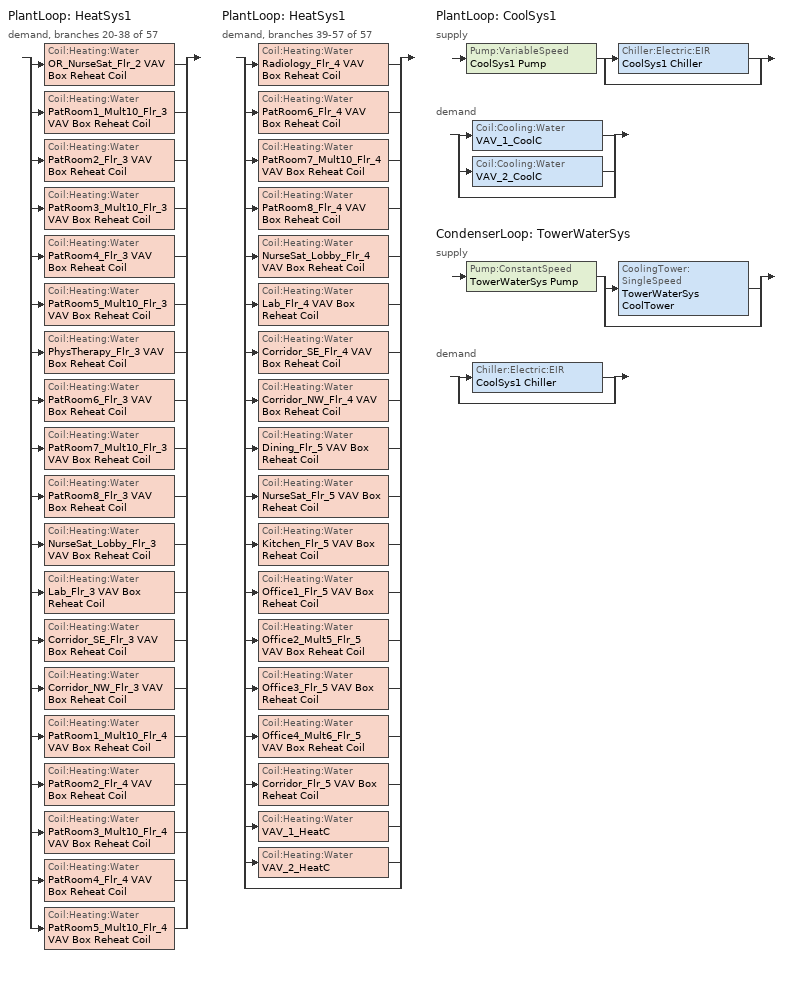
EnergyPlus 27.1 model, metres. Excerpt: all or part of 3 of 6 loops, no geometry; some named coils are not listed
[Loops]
PlantLoop 'HeatSys1'
 demand, branches 20-38 of 57: split
  | Coil:Heating:Water 'OR_NurseSat_Flr_2 VAV Box Reheat Coil'
  | Coil:Heating:Water 'PatRoom1_Mult10_Flr_3 VAV Box Reheat Coil'
  | Coil:Heating:Water 'PatRoom2_Flr_3 VAV Box Reheat Coil'
  | Coil:Heating:Water 'PatRoom3_Mult10_Flr_3 VAV Box Reheat Coil'
  | Coil:Heating:Water 'PatRoom4_Flr_3 VAV Box Reheat Coil'
  | Coil:Heating:Water 'PatRoom5_Mult10_Flr_3 VAV Box Reheat Coil'
  | Coil:Heating:Water 'PhysTherapy_Flr_3 VAV Box Reheat Coil'
  | Coil:Heating:Water 'PatRoom6_Flr_3 VAV Box Reheat Coil'
  | Coil:Heating:Water 'PatRoom7_Mult10_Flr_3 VAV Box Reheat Coil'
  | Coil:Heating:Water 'PatRoom8_Flr_3 VAV Box Reheat Coil'
  | Coil:Heating:Water 'NurseSat_Lobby_Flr_3 VAV Box Reheat Coil'
  | Coil:Heating:Water 'Lab_Flr_3 VAV Box Reheat Coil'
  | Coil:Heating:Water 'Corridor_SE_Flr_3 VAV Box Reheat Coil'
  | Coil:Heating:Water 'Corridor_NW_Flr_3 VAV Box Reheat Coil'
  | Coil:Heating:Water 'PatRoom1_Mult10_Flr_4 VAV Box Reheat Coil'
  | Coil:Heating:Water 'PatRoom2_Flr_4 VAV Box Reheat Coil'
  | Coil:Heating:Water 'PatRoom3_Mult10_Flr_4 VAV Box Reheat Coil'
  | Coil:Heating:Water 'PatRoom4_Flr_4 VAV Box Reheat Coil'
  | Coil:Heating:Water 'PatRoom5_Mult10_Flr_4 VAV Box Reheat Coil'
PlantLoop 'HeatSys1'
 demand, branches 39-57 of 57: split
  | Coil:Heating:Water 'Radiology_Flr_4 VAV Box Reheat Coil'
  | Coil:Heating:Water 'PatRoom6_Flr_4 VAV Box Reheat Coil'
  | Coil:Heating:Water 'PatRoom7_Mult10_Flr_4 VAV Box Reheat Coil'
  | Coil:Heating:Water 'PatRoom8_Flr_4 VAV Box Reheat Coil'
  | Coil:Heating:Water 'NurseSat_Lobby_Flr_4 VAV Box Reheat Coil'
  | Coil:Heating:Water 'Lab_Flr_4 VAV Box Reheat Coil'
  | Coil:Heating:Water 'Corridor_SE_Flr_4 VAV Box Reheat Coil'
  | Coil:Heating:Water 'Corridor_NW_Flr_4 VAV Box Reheat Coil'
  | Coil:Heating:Water 'Dining_Flr_5 VAV Box Reheat Coil'
  | Coil:Heating:Water 'NurseSat_Flr_5 VAV Box Reheat Coil'
  | Coil:Heating:Water 'Kitchen_Flr_5 VAV Box Reheat Coil'
  | Coil:Heating:Water 'Office1_Flr_5 VAV Box Reheat Coil'
  | Coil:Heating:Water 'Office2_Mult5_Flr_5 VAV Box Reheat Coil'
  | Coil:Heating:Water 'Office3_Flr_5 VAV Box Reheat Coil'
  | Coil:Heating:Water 'Office4_Mult6_Flr_5 VAV Box Reheat Coil'
  | Coil:Heating:Water 'Corridor_Flr_5 VAV Box Reheat Coil'
  | Coil:Heating:Water 'VAV_1_HeatC'
  | Coil:Heating:Water 'VAV_2_HeatC'
  | bypass
PlantLoop 'CoolSys1'
 supply: Pump:VariableSpeed 'CoolSys1 Pump' > split
  | Chiller:Electric:EIR 'CoolSys1 Chiller'
  | bypass
 demand: split
  | Coil:Cooling:Water 'VAV_1_CoolC'
  | Coil:Cooling:Water 'VAV_2_CoolC'
  | bypass
CondenserLoop 'TowerWaterSys'
 supply: Pump:ConstantSpeed 'TowerWaterSys Pump' > split
  | CoolingTower:SingleSpeed 'TowerWaterSys CoolTower'
  | bypass
 demand: split
  | Chiller:Electric:EIR 'CoolSys1 Chiller'
  | bypass
[Coil:Heating:Water] Availability Schedule=ALWAYS_ON; U-Factor Times Area Value {W/K}=AUTOSIZE; Maximum Water Flow Rate {m3/s}=AUTOSIZE; Performance Input Method=UFactorTimesAreaAndDesignWaterFlowRate; Rated Capacity {W}=AUTOSIZE; Rated Inlet Water Temperature {C}=82.2; Rated Inlet Air Temperature {C}=16.6; Rated Outlet Water Temperature {C}=71.1; Rated Outlet Air Temperature {C}=32.2
OR_NurseSat_Flr_2 VAV Box Reheat Coil; PatRoom1_Mult10_Flr_3 VAV Box Reheat Coil; PatRoom2_Flr_3 VAV Box Reheat Coil; PatRoom3_Mult10_Flr_3 VAV Box Reheat Coil; PatRoom4_Flr_3 VAV Box Reheat Coil; PatRoom5_Mult10_Flr_3 VAV Box Reheat Coil; PhysTherapy_Flr_3 VAV Box Reheat Coil; PatRoom6_Flr_3 VAV Box Reheat Coil; PatRoom7_Mult10_Flr_3 VAV Box Reheat Coil; PatRoom8_Flr_3 VAV Box Reheat Coil; NurseSat_Lobby_Flr_3 VAV Box Reheat Coil; Lab_Flr_3 VAV Box Reheat Coil; Corridor_SE_Flr_3 VAV Box Reheat Coil; Corridor_NW_Flr_3 VAV Box Reheat Coil; PatRoom1_Mult10_Flr_4 VAV Box Reheat Coil; PatRoom2_Flr_4 VAV Box Reheat Coil; PatRoom3_Mult10_Flr_4 VAV Box Reheat Coil; PatRoom4_Flr_4 VAV Box Reheat Coil; PatRoom5_Mult10_Flr_4 VAV Box Reheat Coil; Radiology_Flr_4 VAV Box Reheat Coil; PatRoom6_Flr_4 VAV Box Reheat Coil; PatRoom7_Mult10_Flr_4 VAV Box Reheat Coil; PatRoom8_Flr_4 VAV Box Reheat Coil; NurseSat_Lobby_Flr_4 VAV Box Reheat Coil; Lab_Flr_4 VAV Box Reheat Coil; Corridor_SE_Flr_4 VAV Box Reheat Coil; Corridor_NW_Flr_4 VAV Box Reheat Coil; Dining_Flr_5 VAV Box Reheat Coil; NurseSat_Flr_5 VAV Box Reheat Coil; Kitchen_Flr_5 VAV Box Reheat Coil; Office1_Flr_5 VAV Box Reheat Coil; Office2_Mult5_Flr_5 VAV Box Reheat Coil; Office3_Flr_5 VAV Box Reheat Coil; Office4_Mult6_Flr_5 VAV Box Reheat Coil; Corridor_Flr_5 VAV Box Reheat Coil
[SetpointManager:Scheduled]
CoolSys1 Loop Setpoint Manager: Control Variable=Temperature; Schedule=CW-Loop-Temp-Schedule; Setpoint Node or NodeList=CoolSys1 Supply Outlet Node
[PlantLoop]
CoolSys1: Fluid Type=WATER; Plant Equipment Operation Scheme=CoolSys1 Loop Operation Scheme List; Maximum Loop Temperature {C}=98; Minimum Loop Temperature {C}=1; Maximum Loop Flow Rate {m3/s}=AUTOSIZE; Minimum Loop Flow Rate {m3/s}=0; Plant Loop Volume {m3}=AUTOSIZE; Load Distribution Scheme=Optimal
[Sizing:Plant]
Name | Loop Type | Design Loop Exit Temperature {C} | Loop Design Temperature Difference {deltaC}
CoolSys1 | Cooling | 7.22 | 6.67
TowerWaterSys | Condenser | 29.4 | 5.6
[PlantEquipmentOperationSchemes]
CoolSys1 Loop Operation Scheme List: Control Scheme 1=CoolSys1 Operation Scheme; Control Scheme 1 Schedule=PlantOnSched
[PlantEquipmentList]
CoolSys1 Equipment List: CoolSys1 Chiller
[Pump:VariableSpeed]
CoolSys1 Pump: Design Maximum Flow Rate {m3/s}=AUTOSIZE; Design Pump Head {Pa}=179352; Design Power Consumption {W}=AUTOSIZE; Motor Efficiency=0.9; Fraction of Motor Inefficiencies to Fluid Stream=0; Coefficient 1 of the Part Load Performance Curve=0; Coefficient 2 of the Part Load Performance Curve=1; Coefficient 3 of the Part Load Performance Curve=0; Coefficient 4 of the Part Load Performance Curve=0; Design Minimum Flow Rate {m3/s}=0; Pump Control Type=Intermittent
[PlantEquipmentOperation:CoolingLoad] Load Range 1 Lower Limit {W}=0
Name | Load Range 1 Upper Limit {W} | Range 1 Equipment List
CoolSys1 Operation Scheme | 100000000000000 | CoolSys1 Equipment List
TowerWaterSys Operation Scheme | 1000000000000 | TowerWaterSys Equipment List
[Chiller:Electric:EIR]
CoolSys1 Chiller: Reference Capacity {W}=AUTOSIZE; Reference COP {W/W}=6.1; Reference Leaving Chilled Water Temperature {C}=6.67; Reference Entering Condenser Fluid Temperature {C}=29.4; Reference Chilled Water Flow Rate {m3/s}=AutoSize; Reference Condenser Fluid Flow Rate {m3/s}=AutoSize; Cooling Capacity Function of Temperature Curve=ChillerCentCapFT; Electric Input to Cooling Output Ratio Function of Temperature Curve=ChillerCentEIRFT; Electric Input to Cooling Output Ratio Function of Part Load Ratio Curve=ChillerCentEIRPLR; Minimum Part Load Ratio=0.15; Maximum Part Load Ratio=1; Optimum Part Load Ratio=1; Minimum Unloading Ratio=0.25; Condenser Type=WaterCooled; Leaving Chilled Water Lower Temperature Limit {C}=5; Chiller Flow Mode=ConstantFlow; Design Heat Recovery Water Flow Rate {m3/s}=0
[CondenserLoop]
TowerWaterSys: Fluid Type=Water; Condenser Equipment Operation Scheme=TowerWaterSys Loop Operation Scheme List; Maximum Loop Temperature {C}=80; Minimum Loop Temperature {C}=5; Maximum Loop Flow Rate {m3/s}=AUTOSIZE; Minimum Loop Flow Rate {m3/s}=0; Condenser Loop Volume {m3}=AUTOSIZE; Load Distribution Scheme=SequentialLoad
[SetpointManager:FollowOutdoorAirTemperature]
TowerWaterSys: Control Variable=Temperature; Reference Temperature Type=OutdoorAirWetBulb; Offset Temperature Difference {deltaC}=0; Maximum Setpoint Temperature {C}=80; Minimum Setpoint Temperature {C}=5; Setpoint Node or NodeList=TowerWaterSys Supply Outlet Node
[CondenserEquipmentOperationSchemes]
TowerWaterSys Loop Operation Scheme List: Control Scheme 1=TowerWaterSys Operation Scheme; Control Scheme 1 Schedule=PlantOnSched
[CondenserEquipmentList]
TowerWaterSys Equipment List: TowerWaterSys CoolTower
[Pump:ConstantSpeed]
TowerWaterSys Pump: Design Flow Rate {m3/s}=AUTOSIZE; Design Pump Head {Pa}=179352; Design Power Consumption {W}=AUTOSIZE; Motor Efficiency=0.87; Fraction of Motor Inefficiencies to Fluid Stream=0; Pump Control Type=Intermittent
[CoolingTower:SingleSpeed]
TowerWaterSys CoolTower: Design Water Flow Rate {m3/s}=AUTOSIZE; Design Air Flow Rate {m3/s}=AUTOSIZE; Design Fan Power {W}=AUTOSIZE; Design U-Factor Times Area Value {W/K}=AUTOSIZE; Free Convection Regime Air Flow Rate {m3/s}=autocalculate; Free Convection Regime U-Factor Times Area Value {W/K}=autocalculate
[Schedule:Compact]
ALWAYS_ON; PlantOnSched: Through: 12/31, For: AllDays, Until: 24:00, 1
CW-Loop-Temp-Schedule: Through: 12/31, For: AllDays, Until: 24:00, 6.7
[Curve:Quadratic]
ChillerCentEIRPLR: Coefficient1 Constant=0.2229; Coefficient2 x=0.3134; Coefficient3 x**2=0.4637; Minimum Value of x=0; Maximum Value of x=1
[Curve:Biquadratic] Minimum Value of x=5; Maximum Value of x=10; Minimum Value of y=24; Maximum Value of y=35
Name | Coefficient1 Constant | Coefficient2 x | Coefficient3 x**2 | Coefficient4 y | Coefficient5 y**2 | Coefficient6 x*y
ChillerCentCapFT | 0.2579 | 0.0389 | -0.0002 | 0.0469 | -0.0009 | -0.0003
ChillerCentEIRFT | 0.9339 | -0.0582 | 0.0045 | 0.0024 | 0.0005 | -0.0012
